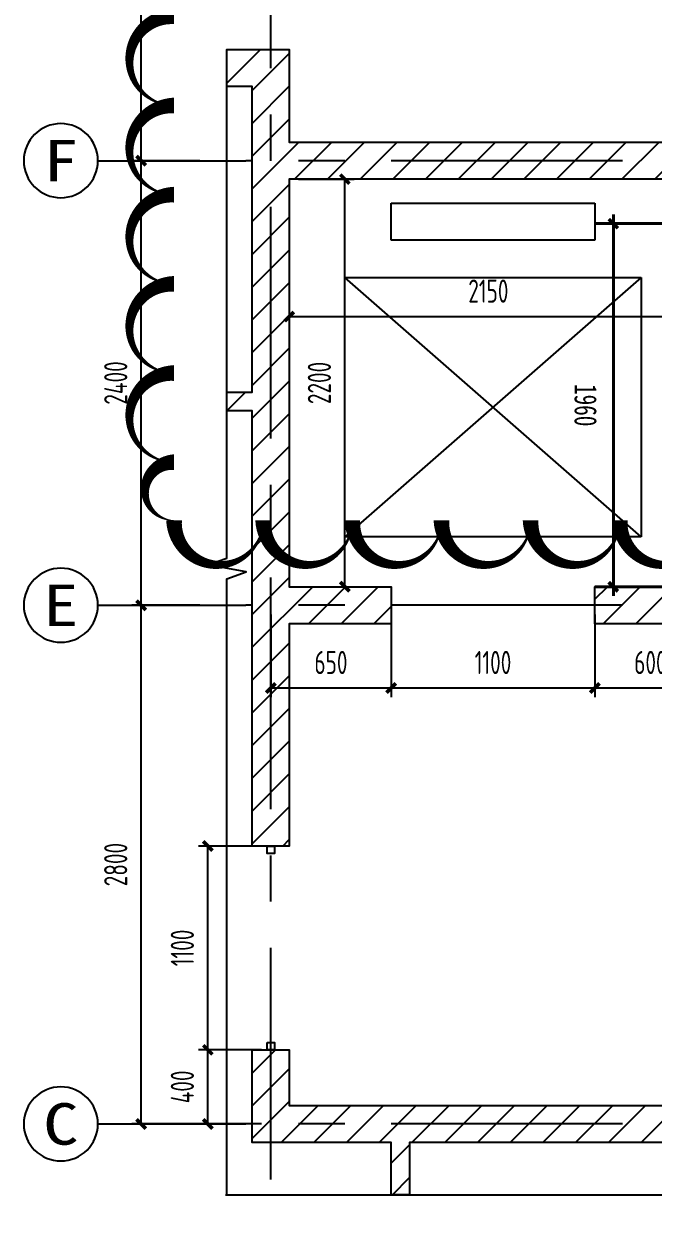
# Model space of a CAD drawing. Extents: x -678900 to 2378000, y 0 to 1840591.
# Drawn here: x -177464 to -174065, y 688420 to 694846 of the extents above; entities that cross this region are included whole.
import ezdxf
from ezdxf.enums import TextEntityAlignment as Align

# ---------------------------------------------------------------- set-up
doc = ezdxf.new("R2010")
doc.units = 0
doc.header["$LTSCALE"] = 1000
doc.header["$MEASUREMENT"] = 0
doc.header["$PDMODE"] = 1
doc.linetypes.add('CENTER', pattern=[2, 1.25, -0.25, 0.25, -0.25])
doc.linetypes.add('HIDDEN', pattern=[0.375, 0.25, -0.125])
doc.layers.get('0').update_dxf_attribs({"linetype": 'CONTINUOUS'})
doc.layers.get('DEFPOINTS').update_dxf_attribs({"color": 8, "linetype": 'CONTINUOUS'})
for name, color, linetype in [('AD-AXIS-AXIS', 1, 'CENTER'), ('AD-AXIS-CRCL', 3, 'CONTINUOUS'), ('AD-AXIS-DIMS', 3, 'CONTINUOUS'), ('AD-AXIS-NUMB', 255, 'CONTINUOUS'), ('AD-DIMS-INSD', 73, 'CONTINUOUS'), ('AD-INDX', 43, 'CONTINUOUS'), ('AD-SIGN', 195, 'CONTINUOUS'), ('AE-ELEV-4', 251, 'CONTINUOUS'), ('AE-EQPM', 70, 'CONTINUOUS'), ('AE-HDWR', 8, 'CONTINUOUS'), ('AE-STAR', 51, 'CONTINUOUS'), ('AE-WALL', 255, 'CONTINUOUS'), ('AE-WALL-HACH', 15, 'CONTINUOUS'), ('C-XREF-INT', 7, 'CONTINUOUS'), ('verify', 50, 'CONTINUOUS')]:
    doc.layers.add(name, color=color, linetype=linetype)
doc.layers.add('AD-DIMS-OTSD-XK', color=61, linetype='CONTINUOUS', lineweight=40)
doc.layers.add('DEFPOINTS-1', color=251, linetype='CONTINUOUS', plot=False)
doc.styles.add('TH-STYLE1', font='', dxfattribs={"width": 0.7})
doc.styles.add('TH-STYLE2', font='', dxfattribs={"width": 0.7})
doc.styles.add('TH-STYLE3', font='TSSDENG', dxfattribs={"width": 0.7, "bigfont": 'TSSDCHN'})
doc.styles.add('仿宋字体50', font='', dxfattribs={"width": 0.7, "height": 120})
doc.styles.get('TH-STYLE1').set_extended_font_data('SimSun')
doc.styles.get('TH-STYLE2').set_extended_font_data('SimSun')
doc.styles.get('仿宋字体50').set_extended_font_data('SimSun')
doc.dimstyles.new('TH-DIM50', dxfattribs={"dimscale": 50, "dimtxt": 2.5, "dimasz": 1, "dimexe": 1, "dimexo": 1, "dimgap": 1.5, "dimtad": 1, "dimdec": 0, "dimdsep": 46, "dimtxsty": 'TH-STYLE3', "dimblk1": 'ARCHTICK', "dimblk2": 'ARCHTICK', "dimsah": 1, "dimcen": -1, "dimclrd": 256, "dimclre": 256, "dimclrt": 256, "dimazin": 0, "dimtfac": 1, "dimtdec": 0, "dimtix": 1, "dimtmove": 2, "dimatfit": 0, "dimldrblk": 'ARCHTICK', "dimfxl": 0, "dimtolj": 1, "dimtzin": 0, "dimlwd": -1, "dimlwe": -1, "dimarcsym": 0})
doc.dimstyles.new('TH-DIM50-CAD-REVIT', dxfattribs={"dimscale": 100, "dimtxt": 120, "dimasz": 0.5, "dimexe": 0.75, "dimexo": 0.5, "dimgap": 0.5, "dimtad": 1, "dimdec": 0, "dimdsep": 46, "dimtxsty": '仿宋字体50', "dimblk1": 'ARCHTICK', "dimblk2": 'ARCHTICK', "dimsah": 1, "dimcen": -1, "dimclrd": 256, "dimclre": 256, "dimclrt": 256, "dimazin": 0, "dimtfac": 1, "dimtdec": 0, "dimtix": 1, "dimtmove": 2, "dimatfit": 0, "dimldrblk": 'ARCHTICK', "dimfxl": 0, "dimtolj": 1, "dimtzin": 0, "dimlwd": -1, "dimlwe": -1, "dimarcsym": 0})

# ---------------------------------------------------------------- blocks, each defined once
blk = doc.blocks.new('_ArchTick')
at = {"color": 0, "linetype": 'ByBlock', "const_width": 0.4}
blk.add_lwpolyline([(-0.5, -0.5), (0.5, 0.5)], dxfattribs=at)
blk = doc.blocks.new('*D341')
at = {"layer": 'AD-DIMS-OTSD-XK'}
for p, q in [((-260, 300), (-260, 700)), ((1000, 300), (1000, 700)), ((-310, 600), (1050, 600))]:
    blk.add_line(p, q, dxfattribs=at)
at = {"layer": 'DEFPOINTS', "color": 0}
for p in [(1000, 600), (-260, 200), (1000, 200)]:
    blk.add_point(p, dxfattribs=at)
at = {"layer": 'AD-DIMS-OTSD-XK', "xscale": 50, "yscale": 50, "zscale": 50, "rotation": 180}
blk.add_blockref('_ArchTick', (-260, 600), dxfattribs=at)
at = {"layer": 'AD-DIMS-OTSD-XK', "xscale": 50, "yscale": 50, "zscale": 50}
blk.add_blockref('_ArchTick', (1000, 600), dxfattribs=at)
at = {"layer": 'AD-DIMS-OTSD-XK', "insert": (370, 750), "char_height": 120, "attachment_point": 5, "style": '仿宋字体50'}
blk.add_mtext('\\A1;1260', dxfattribs=at)
blk = doc.blocks.new('*D342')
at = {"layer": 'AD-DIMS-OTSD-XK'}
for p, q in [((0, -2900), (0, -3300)), ((1960, -2900), (1960, -3300)), ((-50, -3200), (2010, -3200))]:
    blk.add_line(p, q, dxfattribs=at)
at = {"layer": 'DEFPOINTS', "color": 0}
for p in [(0, -2800), (1960, -2800), (1960, -3200)]:
    blk.add_point(p, dxfattribs=at)
at = {"layer": 'AD-DIMS-OTSD-XK', "xscale": 50, "yscale": 50, "zscale": 50, "rotation": 180}
blk.add_blockref('_ArchTick', (0, -3200), dxfattribs=at)
at = {"layer": 'AD-DIMS-OTSD-XK', "xscale": 50, "yscale": 50, "zscale": 50}
blk.add_blockref('_ArchTick', (1960, -3200), dxfattribs=at)
at = {"layer": 'AD-DIMS-OTSD-XK', "insert": (980, -3350), "char_height": 120, "attachment_point": 5, "style": '仿宋字体50'}
blk.add_mtext('\\A1;1960', dxfattribs=at)
blk = doc.blocks.new('*D343')
at = {"layer": 'AD-DIMS-OTSD-XK'}
for p, q in [((2560, -1250), (2560, 50)), ((2260, 0), (2660, 0)), ((2260, -1200), (2660, -1200))]:
    blk.add_line(p, q, dxfattribs=at)
at = {"layer": 'DEFPOINTS', "color": 0}
for p in [(2160, 0), (2560, 0), (2160, -1200)]:
    blk.add_point(p, dxfattribs=at)
at = {"layer": 'AD-DIMS-OTSD-XK', "xscale": 50, "yscale": 50, "zscale": 50}
for p, rotation in [((2560, 0), 90), ((2560, -1200), 270)]:
    blk.add_blockref('_ArchTick', p, dxfattribs=dict(at, rotation=rotation))
at = {"layer": 'AD-DIMS-OTSD-XK', "insert": (2710, -600), "char_height": 120, "attachment_point": 5, "rotation": 90, "style": '仿宋字体50'}
blk.add_mtext('\\A1;1200', dxfattribs=at)
blk = doc.blocks.new('*D344')
at = {"layer": 'AD-DIMS-OTSD-XK'}
for p, q in [((2560, -1450), (2560, -1150)), ((2260, -1200), (2660, -1200)), ((2260, -1400), (2660, -1400))]:
    blk.add_line(p, q, dxfattribs=at)
at = {"layer": 'DEFPOINTS', "color": 0}
for p in [(2160, -1200), (2560, -1200), (2160, -1400)]:
    blk.add_point(p, dxfattribs=at)
at = {"layer": 'AD-DIMS-OTSD-XK', "xscale": 50, "yscale": 50, "zscale": 50}
for p, rotation in [((2560, -1200), 90), ((2560, -1400), 270)]:
    blk.add_blockref('_ArchTick', p, dxfattribs=dict(at, rotation=rotation))
at = {"layer": 'AD-DIMS-OTSD-XK', "insert": (2710, -1300), "char_height": 120, "attachment_point": 5, "rotation": 90, "style": '仿宋字体50'}
blk.add_mtext('\\A1;200', dxfattribs=at)
blk = doc.blocks.new('*D345')
at = {"layer": 'AD-DIMS-OTSD-XK'}
for p, q in [((2260, -1400), (2660, -1400)), ((2560, -2650), (2560, -1350)), ((2260, -2600), (2660, -2600))]:
    blk.add_line(p, q, dxfattribs=at)
at = {"layer": 'DEFPOINTS', "color": 0}
for p in [(2160, -1400), (2560, -1400), (2160, -2600)]:
    blk.add_point(p, dxfattribs=at)
at = {"layer": 'AD-DIMS-OTSD-XK', "xscale": 50, "yscale": 50, "zscale": 50}
for p, rotation in [((2560, -1400), 90), ((2560, -2600), 270)]:
    blk.add_blockref('_ArchTick', p, dxfattribs=dict(at, rotation=rotation))
at = {"layer": 'AD-DIMS-OTSD-XK', "insert": (2710, -2000), "char_height": 120, "attachment_point": 5, "rotation": 90, "style": '仿宋字体50'}
blk.add_mtext('\\A1;1200', dxfattribs=at)
blk = doc.blocks.new('_A-axiso')
blk.add_circle((0, 0), 0.5)
at = {"layer": 'AD-AXIS-NUMB', "style": 'TH-STYLE1', "width": 0.7}
blk.add_attdef('A', text='', height=0.56, dxfattribs=at).set_placement((-0.25, -0.28), (0.25, -0.28), align=Align.FIT)
blk = doc.blocks.new('*D460')
at = {"layer": 'AD-AXIS-DIMS', "ltscale": 0.5}
for p, q in [((-383.8, -2400), (-749.9, -2400)), ((-699.9, -5200), (-699.9, -2400)), ((-383.8, -5200), (-749.9, -5200))]:
    blk.add_line(p, q, dxfattribs=at)
at = {"layer": 'DEFPOINTS', "color": 0, "ltscale": 0.5}
for p in [(-699.9, -2400), (-333.8, -2400), (-333.8, -5200)]:
    blk.add_point(p, dxfattribs=at)
at = {"layer": 'AD-AXIS-DIMS', "ltscale": 0.5, "xscale": 50, "yscale": 50, "zscale": 50}
for p, rotation in [((-699.9, -2400), 89.99991781479834), ((-699.9, -5200), 269.9999178147983)]:
    blk.add_blockref('_ArchTick', p, dxfattribs=dict(at, rotation=rotation))
at = {"layer": 'AD-AXIS-DIMS', "ltscale": 0.5, "insert": (-837.4, -3800), "char_height": 125, "attachment_point": 5, "rotation": 89.99992, "style": 'TH-STYLE3'}
blk.add_mtext('\\A1;2800', dxfattribs=at)
blk = doc.blocks.new('*D461')
at = {"layer": 'AD-AXIS-DIMS', "ltscale": 0.5}
for p, q in [((-383.8, 0), (-749.9, 0)), ((-699.9, -2400), (-699.9, 0)), ((-383.8, -2400), (-749.9, -2400))]:
    blk.add_line(p, q, dxfattribs=at)
at = {"layer": 'DEFPOINTS', "color": 0, "ltscale": 0.5}
for p in [(-699.9, 0), (-333.8, 0), (-333.8, -2400)]:
    blk.add_point(p, dxfattribs=at)
at = {"layer": 'AD-AXIS-DIMS', "ltscale": 0.5, "xscale": 50, "yscale": 50, "zscale": 50}
for p, rotation in [((-699.9, 0), 89.99991781479834), ((-699.9, -2400), 269.9999178147983)]:
    blk.add_blockref('_ArchTick', p, dxfattribs=dict(at, rotation=rotation))
at = {"layer": 'AD-AXIS-DIMS', "ltscale": 0.5, "insert": (-837.4, -1200), "char_height": 125, "attachment_point": 5, "rotation": 89.99992, "style": 'TH-STYLE3'}
blk.add_mtext('\\A1;2400', dxfattribs=at)
blk = doc.blocks.new('*D462')
at = {"layer": 'AD-AXIS-DIMS', "ltscale": 0.5}
for p, q in [((-383.8, 3100), (-749.9, 3100)), ((-699.9, 0), (-699.9, 3100)), ((-383.8, 0), (-749.9, 0))]:
    blk.add_line(p, q, dxfattribs=at)
at = {"layer": 'DEFPOINTS', "color": 0, "ltscale": 0.5}
for p in [(-699.9, 3100), (-333.8, 3100), (-333.8, 0)]:
    blk.add_point(p, dxfattribs=at)
at = {"layer": 'AD-AXIS-DIMS', "ltscale": 0.5, "xscale": 50, "yscale": 50, "zscale": 50}
for p, rotation in [((-699.9, 3100), 89.99991781479838), ((-699.9, 0), 269.9999178147984)]:
    blk.add_blockref('_ArchTick', p, dxfattribs=dict(at, rotation=rotation))
at = {"layer": 'AD-AXIS-DIMS', "ltscale": 0.5, "insert": (-837.4, 1550), "char_height": 125, "attachment_point": 5, "rotation": 89.99992, "style": 'TH-STYLE3'}
blk.add_mtext('\\A1;3100', dxfattribs=at)
blk = doc.blocks.new('DT')
at = {"layer": 'AE-EQPM'}
for p, q in [((357854, 341547.2), (357854, 341747.2)), ((357854, 341747.2), (358954, 341747.2)), ((358954, 341747.2), (358954, 341547.2)), ((358954, 341547.2), (357854, 341547.2)), ((357604, 339947.2), (357604, 341347.2)), ((357604, 341347.2), (359204, 341347.2)), ((359204, 341347.2), (357604, 339947.2)), ((359204, 339947.2), (357604, 341347.2)), ((359204, 341347.2), (359204, 339947.2)), ((359204, 339947.2), (357604, 339947.2))]:
    blk.add_line(p, q, dxfattribs=at)
blk = doc.blocks.new('核心筒二维')
blk.add_blockref('DT', (-357354, -341777.2))
blk = doc.blocks.new('*D154')
at = {"layer": 'AD-DIMS-INSD'}
for p, q in [((-176030.3, 693667), (-176030.3, 693215.4)), ((-173880.3, 693667), (-173880.3, 693215.4)), ((-176030.3, 693265.4), (-173880.3, 693265.4))]:
    blk.add_line(p, q, dxfattribs=at)
at = {"layer": 'DEFPOINTS', "color": 0}
for p in [(-176030.3, 693717), (-173880.3, 693717), (-173880.3, 693265.4)]:
    blk.add_point(p, dxfattribs=at)
at = {"layer": 'AD-DIMS-INSD', "xscale": 50, "yscale": 50, "zscale": 50, "rotation": 180}
blk.add_blockref('_ArchTick', (-176030.3, 693265.4), dxfattribs=at)
at = {"layer": 'AD-DIMS-INSD', "xscale": 50, "yscale": 50, "zscale": 50}
blk.add_blockref('_ArchTick', (-173880.3, 693265.4), dxfattribs=at)
at = {"layer": 'AD-DIMS-INSD', "insert": (-174955.3, 693402.9), "char_height": 125, "attachment_point": 5, "style": 'TH-STYLE3'}
blk.add_mtext('\\A1;2150', dxfattribs=at)
blk = doc.blocks.new('*D155')
at = {"layer": 'AD-DIMS-INSD'}
for p, q in [((-175980.3, 694007), (-175680.3, 694007)), ((-175730.3, 691807), (-175730.3, 694007)), ((-175980.3, 691807), (-175680.3, 691807))]:
    blk.add_line(p, q, dxfattribs=at)
at = {"layer": 'DEFPOINTS', "color": 0}
for p in [(-176030.3, 694007), (-175730.3, 694007), (-176030.3, 691807)]:
    blk.add_point(p, dxfattribs=at)
at = {"layer": 'AD-DIMS-INSD', "xscale": 50, "yscale": 50, "zscale": 50}
for p, rotation in [((-175730.3, 694007), 90), ((-175730.3, 691807), 270)]:
    blk.add_blockref('_ArchTick', p, dxfattribs=dict(at, rotation=rotation))
at = {"layer": 'AD-DIMS-INSD', "insert": (-175867.8, 692907), "char_height": 125, "attachment_point": 5, "rotation": 90, "style": 'TH-STYLE3'}
blk.add_mtext('\\A1;2200', dxfattribs=at)
blk = doc.blocks.new('*D163')
at = {"layer": 'AD-DIMS-INSD'}
for p, q in [((-174380.3, 691656.6), (-174380.3, 691210.5)), ((-173780.3, 691656.6), (-173780.3, 691210.5)), ((-174380.3, 691260.5), (-173780.3, 691260.5))]:
    blk.add_line(p, q, dxfattribs=at)
at = {"layer": 'DEFPOINTS', "color": 0}
for p in [(-174380.3, 691706.6), (-173780.3, 691706.6), (-173780.3, 691260.5)]:
    blk.add_point(p, dxfattribs=at)
at = {"layer": 'AD-DIMS-INSD', "xscale": 50, "yscale": 50, "zscale": 50, "rotation": 180}
blk.add_blockref('_ArchTick', (-174380.3, 691260.5), dxfattribs=at)
at = {"layer": 'AD-DIMS-INSD', "xscale": 50, "yscale": 50, "zscale": 50}
blk.add_blockref('_ArchTick', (-173780.3, 691260.5), dxfattribs=at)
at = {"layer": 'AD-DIMS-INSD', "insert": (-174080.3, 691398), "char_height": 125, "attachment_point": 5, "style": 'TH-STYLE3'}
blk.add_mtext('\\A1;600', dxfattribs=at)
blk = doc.blocks.new('*D164')
at = {"layer": 'AD-DIMS-INSD'}
for p, q in [((-175480.3, 691656.6), (-175480.3, 691210.5)), ((-174380.3, 691656.6), (-174380.3, 691210.5)), ((-175480.3, 691260.5), (-174380.3, 691260.5))]:
    blk.add_line(p, q, dxfattribs=at)
at = {"layer": 'DEFPOINTS', "color": 0}
for p in [(-175480.3, 691706.6), (-174380.3, 691706.6), (-174380.3, 691260.5)]:
    blk.add_point(p, dxfattribs=at)
at = {"layer": 'AD-DIMS-INSD', "xscale": 50, "yscale": 50, "zscale": 50, "rotation": 180}
blk.add_blockref('_ArchTick', (-175480.3, 691260.5), dxfattribs=at)
at = {"layer": 'AD-DIMS-INSD', "xscale": 50, "yscale": 50, "zscale": 50}
blk.add_blockref('_ArchTick', (-174380.3, 691260.5), dxfattribs=at)
at = {"layer": 'AD-DIMS-INSD', "insert": (-174930.3, 691398), "char_height": 125, "attachment_point": 5, "style": 'TH-STYLE3'}
blk.add_mtext('\\A1;1100', dxfattribs=at)
blk = doc.blocks.new('*D165')
at = {"layer": 'AD-DIMS-INSD'}
for p, q in [((-176130.3, 691656.6), (-176130.3, 691210.5)), ((-175480.3, 691656.6), (-175480.3, 691210.5)), ((-176130.3, 691260.5), (-175480.3, 691260.5))]:
    blk.add_line(p, q, dxfattribs=at)
at = {"layer": 'DEFPOINTS', "color": 0}
for p in [(-176130.3, 691706.6), (-175480.3, 691706.6), (-175480.3, 691260.5)]:
    blk.add_point(p, dxfattribs=at)
at = {"layer": 'AD-DIMS-INSD', "xscale": 50, "yscale": 50, "zscale": 50, "rotation": 180}
blk.add_blockref('_ArchTick', (-176130.3, 691260.5), dxfattribs=at)
at = {"layer": 'AD-DIMS-INSD', "xscale": 50, "yscale": 50, "zscale": 50}
blk.add_blockref('_ArchTick', (-175480.3, 691260.5), dxfattribs=at)
at = {"layer": 'AD-DIMS-INSD', "insert": (-175805.3, 691398), "char_height": 125, "attachment_point": 5, "style": 'TH-STYLE3'}
blk.add_mtext('\\A1;650', dxfattribs=at)
blk = doc.blocks.new('*D185')
at = {"layer": 'AD-DIMS-INSD'}
for p, q in [((-176180.3, 689307), (-176520.3, 689307)), ((-176470.3, 688907), (-176470.3, 689307)), ((-176180.3, 688907), (-176520.3, 688907))]:
    blk.add_line(p, q, dxfattribs=at)
at = {"layer": 'DEFPOINTS', "color": 0}
for p in [(-176470.3, 689307), (-176130.3, 689307), (-176130.3, 688907)]:
    blk.add_point(p, dxfattribs=at)
at = {"layer": 'AD-DIMS-INSD', "xscale": 50, "yscale": 50, "zscale": 50}
for p, rotation in [((-176470.3, 689307), 90), ((-176470.3, 688907), 270)]:
    blk.add_blockref('_ArchTick', p, dxfattribs=dict(at, rotation=rotation))
at = {"layer": 'AD-DIMS-INSD', "insert": (-176607.8, 689107), "char_height": 125, "attachment_point": 5, "rotation": 90, "style": 'TH-STYLE3'}
blk.add_mtext('\\A1;400', dxfattribs=at)
blk = doc.blocks.new('*D186')
at = {"layer": 'AD-DIMS-INSD'}
for p, q in [((-176180.3, 690407), (-176520.3, 690407)), ((-176470.3, 689307), (-176470.3, 690407)), ((-176180.3, 689307), (-176520.3, 689307))]:
    blk.add_line(p, q, dxfattribs=at)
at = {"layer": 'DEFPOINTS', "color": 0}
for p in [(-176470.3, 690407), (-176130.3, 690407), (-176130.3, 689307)]:
    blk.add_point(p, dxfattribs=at)
at = {"layer": 'AD-DIMS-INSD', "xscale": 50, "yscale": 50, "zscale": 50}
for p, rotation in [((-176470.3, 690407), 90), ((-176470.3, 689307), 270)]:
    blk.add_blockref('_ArchTick', p, dxfattribs=dict(at, rotation=rotation))
at = {"layer": 'AD-DIMS-INSD', "insert": (-176607.8, 689857), "char_height": 125, "attachment_point": 5, "rotation": 90, "style": 'TH-STYLE3'}
blk.add_mtext('\\A1;1100', dxfattribs=at)
blk = doc.blocks.new('2_190929164628403358')
at = {"layer": 'AD-SIGN', "linetype": 'Continuous', "ltscale": 0.5, "flags": 128}
for points in [[(-260, -600, 0, 0, 0), (-2874, -600, 80, 0, 0), (-3224, -600, 0, 0, 0)], [(0, -2000, 0, 0, 0), (-1054, -2000, 80, 0, 0), (-1404, -2000, 0, 0, 0)]]:
    blk.add_lwpolyline(points, format="xyseb", dxfattribs=at)
at = {"layer": 'AE-ELEV-4', "linetype": 'HIDDEN', "ltscale": 0.5, "flags": 128}
for points in [[(1170, -1170), (1152.2, -966.8), (1099.4, -769.8), (1013.2, -585), (896.3, -417.9), (752.1, -273.7), (585, -156.8), (400.2, -70.6), (203.2, -17.8), (0, 0)], [(1170, -1430), (1170, -1170)], [(0, -2600), (203.2, -2582.2), (400.2, -2529.4), (585, -2443.2), (752.1, -2326.3), (896.3, -2182.1), (1013.2, -2015), (1099.4, -1830.2), (1152.2, -1633.2), (1170, -1430)]]:
    blk.add_lwpolyline(points, dxfattribs=at)
at = {"layer": 'AE-STAR', "linetype": 'Continuous', "ltscale": 0.5, "flags": 128}
for points in [[(-260, 0), (-3120, 0), (-3120, -1200), (-260, -1200), (-260, 0)], [(-3120, 0), (-3120, -1200)], [(-2860, 0), (-2860, -1200)], [(-2600, 0), (-2600, -1200)], [(-2340, 0), (-2340, -1200)], [(-2080, 0), (-2080, -1200)], [(-1820, 0), (-1820, -1200)], [(-1560, 0), (-1560, -1200)], [(-1300, 0), (-1300, -1200)], [(-1040, 0), (-1040, -1200)], [(-780, 0), (-780, -1200)], [(-520, 0), (-520, -1200)], [(-260, 0), (-260, -1200)], [(0, -1400), (0, -1200)], [(0, -1400), (-1341, -1400), (-1778, -2600), (0, -2600), (0, -1400)], [(-1300, -1400), (-1300, -2600)], [(-1040, -1400), (-1040, -2600)], [(-780, -1400), (-780, -2600)], [(-520, -1400), (-520, -2600)], [(-260, -1400), (-260, -2600)], [(-1560, -2001.4), (-1560, -2600)]]:
    blk.add_lwpolyline(points, dxfattribs=at)
at = {"layer": 'DEFPOINTS-1', "linetype": 'Continuous', "ltscale": 0.5, "flags": 128}
blk.add_lwpolyline([(0, -1400), (0, -1200)], dxfattribs=at)
at = {"layer": 'DEFPOINTS-1'}
for centre in [(-260, -600), (0, -2000)]:
    blk.add_circle(centre, 50, dxfattribs=at)
at = {"layer": 'DEFPOINTS-1', "style": 'TH-STYLE2'}
for s, height, p in [('LT_2', 200, (-1000, 900)), ('下', 50, (-240, -580)), ('上', 50, (20, -1980))]:
    blk.add_text(s, height=height, dxfattribs=at).set_placement(p)
at = {"layer": 'AD-DIMS-OTSD-XK'}
for base, p1, p2, angle, text, picture, middle in [((1000, 600), (-260, 200), (1000, 200), 0, '1260', '*D341', (370, 750)), ((2560, 0), (2160, -1200), (2160, 0), 90, '1200', '*D343', (2710, -600)), ((2560, -1200), (2160, -1400), (2160, -1200), 90, '200', '*D344', (2710, -1300)), ((2560, -1400), (2160, -2600), (2160, -1400), 90, '1200', '*D345', (2710, -2000)), ((1960, -3200), (0, -2800), (1960, -2800), 0, '1960', '*D342', (980, -3350))]:
    dim = blk.add_linear_dim(base=base, p1=p1, p2=p2, angle=angle, text=text, dimstyle='TH-DIM50-CAD-REVIT', override={"dimtxt": 3, "dimexe": 1, "dimdle": 0.5}, dxfattribs=at)
    dim.commit()
    dim.dimension.update_dxf_attribs({"geometry": picture, "text_midpoint": middle, "dimtype": 161})
blk.add_wipeout([(-1560, -2000), (-1630, -1958.5), (-1549.7, -1971.8)])
blk.add_wipeout([(-260, -1140), (-3115, -1140), (-3115, -1200), (-260, -1200)]).dxf.layer = 'AE-HDWR'
at = {"layer": 'AE-HDWR', "linetype": 'Continuous', "ltscale": 0.5, "flags": 128}
blk.add_lwpolyline([(-3115, -1140), (-3115, -1200)], dxfattribs=at)
blk.add_wipeout([(-1560, -2000), (-1490, -2041.5), (-1570.3, -2028.2)])
blk.add_wipeout([(0, -1460), (60, -1460), (60, -1140), (-260, -1140), (-260, -1200), (0, -1200)]).dxf.layer = 'AE-HDWR'
for points in [[(-260, -1140), (-3115, -1140)], [(60, -1140), (-260, -1140)], [(60, -1460), (60, -1140)], [(-3115, -1200), (-260, -1200)], [(-260, -1200), (0, -1200)]]:
    blk.add_lwpolyline(points, dxfattribs=at)
blk.add_wipeout([(0, -1400), (-1346, -1400), (-1368, -1460), (0, -1460)]).dxf.layer = 'AE-HDWR'
at = {"layer": 'AD-SIGN', "linetype": 'Continuous', "ltscale": 0.5, "flags": 128}
blk.add_lwpolyline([(-1341.6, -1400), (-1549.7, -1971.8), (-1630, -1958.5), (-1490, -2041.5), (-1570.3, -2028.2), (-1778.4, -2600)], dxfattribs=at)
at = {"layer": 'AE-HDWR', "linetype": 'Continuous', "ltscale": 0.5, "flags": 128}
for points in [[(0, -1200), (0, -1460)], [(-1346, -1400), (-1368, -1460)], [(0, -1400), (-1346, -1400)], [(0, -1460), (0, -1400)], [(-1368, -1460), (0, -1460)], [(0, -1460), (60, -1460)]]:
    blk.add_lwpolyline(points, dxfattribs=at)
blk = doc.blocks.new('DXMX_Viewblock_456519100913391591222')
at = {"layer": 'AE-WALL', "ltscale": 0.3, "flags": 128}
blk.add_lwpolyline([(10000, 4900), (7100, 4900), (7100, 4617.8), (7000, 4617.8), (7000, 4900), (7000, 4900), (6250, 4900), (6250, 5400), (6450, 5400), (6450, 5100), (9000, 5100)], dxfattribs=at)
at = {"layer": 'DEFPOINTS-1', "ltscale": 0.3, "flags": 128}
for points in [[(6330, 6500), (6370, 6500), (6370, 6460), (6330, 6460), (6330, 6500)], [(6330, 5440), (6370, 5440), (6370, 5400), (6330, 5400), (6330, 5440)]]:
    blk.add_lwpolyline(points, dxfattribs=at)
at = {"rotation": 270}
blk.add_blockref('2_190929164628403358', (11400, 9860), dxfattribs=at)
at = {"layer": 'AE-WALL-HACH'}
h = blk.add_hatch(dxfattribs=at)
h.set_pattern_fill('普通砖', color=26, scale=50, style=0)
h.set_pattern_definition([(45, (0, 89.76), (-88.3884, 88.3884), [])])
h.paths.add_polyline_path([(13750, 7700), (13200, 7700), (13200, 7900), (13750, 7900), (13750, 10100), (11600, 10100), (11600, 7900), (12100, 7900), (12100, 7700), (11600, 7700), (11600, 7600), (11400, 7600), (11400, 7700), (9950, 7700), (9950, 7900), (10050, 7900), (10050, 8600), (11400, 8600), (11400, 13200), (8800, 13200), (8800, 7900), (8900, 7900), (8900, 7700), (8100, 7700), (8100, 7900), (8600, 7900), (8600, 10100), (6450, 10100), (6450, 7900), (7000, 7900), (7000, 7700), (6450, 7700), (6450, 6500), (6250, 6500), (6250, 8850), (6112.8, 8850), (6112.8, 8950), (6250, 8950), (6250, 10600), (6112.8, 10600), (6112.8, 10800), (6450, 10800), (6450, 10300), (8600, 10300), (8600, 13400), (11600, 13400), (11600, 10300), (13750, 10300), (13750, 10800), (14115.5, 10800), (14115.5, 10600), (13950, 10600), (13950, 8950), (14115.5, 8950), (14115.5, 8850), (13950, 8850), (13950, 6500), (13750, 6500)], flags=0)
h.paths.add_polyline_path([(11400, 7900), (11400, 8500), (10150, 8500), (10150, 7900)], flags=0)
h.paths.add_polyline_path([(7000, 4900), (6250, 4900), (6250, 5400), (6450, 5400), (6450, 5100), (9000, 5100), (9000, 5300), (9100, 5300), (9100, 5100), (9750, 5100), (9750, 6100), (9100, 6100), (9100, 5900), (9000, 5900), (9000, 6400), (9100, 6400), (9100, 6200), (9850, 6200), (9850, 6400), (10025, 6400), (10025, 6300), (9950, 6300), (9950, 5100), (10700, 5100), (10700, 6300), (10625, 6300), (10625, 6400), (11400, 6400), (11400, 6550), (11600, 6550), (11600, 6400), (12000, 6400), (12000, 5800), (11900, 5800), (11900, 6300), (10900, 6300), (10900, 5100), (11900, 5100), (11900, 5200), (12000, 5200), (12000, 5100), (13750, 5100), (13750, 5400), (13950, 5400), (13950, 4900), (13200, 4900), (13200, 4617.8), (13100, 4617.8), (13100, 4900), (10200, 4900), (10200, 4617.8), (10000, 4617.8), (10000, 4900), (7100, 4900), (7100, 4617.8), (7000, 4617.8)], flags=0)
at = {"layer": 'AE-WALL', "ltscale": 0.3, "flags": 128}
for points in [[(8900, 7700), (8100, 7700), (8100, 7900), (8600, 7900)], [(8600, 10100), (6450, 10100), (6450, 7900), (7000, 7900), (7000, 7700), (6450, 7700), (6450, 6500), (6250, 6500), (6250, 8850), (6112.8, 8850), (6112.8, 8950), (6250, 8950), (6250, 10600), (6112.8, 10600), (6112.8, 10800), (6450, 10800), (6450, 10300), (8600, 10300)]]:
    blk.add_lwpolyline(points, dxfattribs=at)
blk = doc.blocks.new('轴网')
at = {"layer": 'AD-AXIS-AXIS'}
for p, q in [((0, -5500, 0), (0, 4734.1, 0)), ((7900, 0), (-133.8, 0)), ((7900, -2400), (-133.8, -2400)), ((7900, -5200), (-133.8, -5200))]:
    blk.add_line(p, q, dxfattribs=at)
at = {"layer": 'AD-AXIS-CRCL'}
for p, q in [((-933.8, 0), (-133.8, 0)), ((-933.8, -2400), (-133.8, -2400)), ((-933.8, -5200), (-133.8, -5200))]:
    blk.add_line(p, q, dxfattribs=at)
ref = blk.add_blockref('_A-axiso', (-1133.8, 0), dxfattribs=dict(at, xscale=-400, yscale=400, zscale=400, rotation=180))
ref.add_attrib('A', 'F', dxfattribs={"layer": 'AD-AXIS-NUMB', "height": 224, "style": 'TH-STYLE1', "width": 1.256473}).set_placement((-1133.8, 0), align=Align.MIDDLE)
ref = blk.add_blockref('_A-axiso', (-1133.8, -2400), dxfattribs=dict(at, xscale=-400, yscale=400, zscale=400, rotation=180))
ref.add_attrib('A', 'E', dxfattribs={"layer": 'AD-AXIS-NUMB', "height": 224, "style": 'TH-STYLE1', "width": 1.256473}).set_placement((-1133.8, -2400), align=Align.MIDDLE)
ref = blk.add_blockref('_A-axiso', (-1133.8, -5200), dxfattribs=dict(at, xscale=-400, yscale=400, zscale=400, rotation=180))
ref.add_attrib('A', 'C', dxfattribs={"layer": 'AD-AXIS-NUMB', "height": 224, "style": 'TH-STYLE1', "width": 1.256473}).set_placement((-1133.8, -5200), align=Align.MIDDLE)
at = {"layer": 'AD-AXIS-DIMS', "ltscale": 0.5}
for p1, p2, picture, middle in [((-333.8, 0), (-333.8, 3100), '*D462', (-837.4, 1550)), ((-333.8, -2400), (-333.8, 0), '*D461', (-837.4, -1200)), ((-333.8, -5200), (-333.8, -2400), '*D460', (-837.4, -3800))]:
    dim = blk.add_aligned_dim(p1=p1, p2=p2, distance=366.1, dimstyle='TH-DIM50', dxfattribs=at)
    dim.commit()
    dim.dimension.update_dxf_attribs({"geometry": picture, "text_midpoint": middle})

msp = doc.modelspace()

# ---------------------------------------------------------------- block references
msp.add_blockref('DXMX_Viewblock_456519100913391591222', (-182480.3, 683907))

# ---------------------------------------------------------------- next in the draw order: linework, layer by layer
at = {"layer": 'AD-INDX'}
for points in [[(-176367.5, 688524.8), (-176367.5, 691849.2), (-176262.5, 691887.4), (-176472.5, 691924.5), (-176367.5, 691961.7), (-176367.5, 694707)], [(-176374.9, 688524.8), (-172640.7, 688524.8), (-172602.5, 688629.8), (-172565.4, 688419.8), (-172528.2, 688524.8), (-168364.7, 688524.8)]]:
    msp.add_lwpolyline(points, dxfattribs=at)
at = {"layer": 'verify'}
msp.add_lwpolyline([(-176652.8, 695367.8, 84.9, 1, 1), (-176652.8, 694886.4, 84.9, 1, 1), (-176652.8, 694405, 84.9, 1, 1), (-176652.8, 693923.6, 84.9, 1, 1), (-176652.8, 693442.2, 84.9, 1, 1), (-176652.8, 692960.8, 84.9, 1, 1), (-176652.8, 692479.4, 84.9, 1, 1), (-176652.8, 692165.5, 84.9, 1, 1), (-176171.4, 692165.5, 84.9, 1, 1), (-175690, 692165.5, 84.9, 1, 1), (-175208.6, 692165.5, 84.9, 1, 1), (-174727.2, 692165.5, 84.9, 1, 1), (-174245.8, 692165.5, 84.9, 1, 1), (-173764.4, 692165.5, 84.9, 1, 1), (-173283, 692165.5, 84.9, 1, 1), (-172801.6, 692165.5, 84.9, 1, 1), (-172320.2, 692165.5, 84.9, 1, 1), (-171838.8, 692165.5, 84.9, 1, 1), (-171357.4, 692165.5, 84.9, 1, 1), (-170876, 692165.5, 84.9, 1, 1)], format="xyseb", dxfattribs=at)

# ---------------------------------------------------------------- next in the draw order: block references
at = {"layer": 'C-XREF-INT'}
for name, p in [('轴网', (-176130.3, 694107)), ('核心筒二维', (-175980.3, 693907))]:
    msp.add_blockref(name, p, dxfattribs=at)

# ---------------------------------------------------------------- next in the draw order: dimensions: what is measured, and where the dimension line sits
at = {"layer": 'AD-DIMS-INSD'}
for p1, p2, distance, picture, middle in [((-176030.3, 691807), (-176030.3, 694007), -300, '*D155', (-175867.8, 692907)), ((-176030.3, 693717), (-173880.3, 693717), -451.6, '*D154', (-174955.3, 693402.9)), ((-176130.3, 691706.6), (-175480.3, 691706.6), -446.1, '*D165', (-175805.3, 691398)), ((-175480.3, 691706.6), (-174380.3, 691706.6), -446.1, '*D164', (-174930.3, 691398)), ((-174380.3, 691706.6), (-173780.3, 691706.6), -446.1, '*D163', (-174080.3, 691398)), ((-176130.3, 689307), (-176130.3, 690407), 340, '*D186', (-176607.8, 689857)), ((-176130.3, 688907), (-176130.3, 689307), 340, '*D185', (-176607.8, 689107))]:
    dim = msp.add_aligned_dim(p1=p1, p2=p2, distance=distance, dimstyle='TH-DIM50', dxfattribs=at)
    dim.commit()
    dim.dimension.update_dxf_attribs({"geometry": picture, "text_midpoint": middle})

doc.saveas('drawing.dxf')
